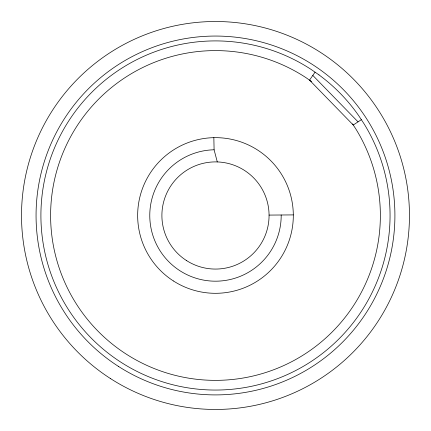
<?xml version="1.0" encoding="UTF-8"?>
<svg xmlns="http://www.w3.org/2000/svg" width="431" height="431" viewBox="0 0 431 431"><rect width="100%" height="100%" fill="white"/><g stroke="black" fill="none" stroke-linecap="round" stroke-linejoin="round"><path stroke-width="0.65" d="M315.061 72.171L309.528 80.134L353.248 125.012L361.35 119.689M269.068 215.085L293.312 214.907M311.645 81.599L305.832 77.564A164.874 164.874 0 0 0 53.961 182.394A164.874 164.874 0 0 0 244.329 377.815A164.874 164.874 0 0 0 355.72 128.772L352.542 123.934M312.809 75.414L358.048 121.854M213.846 137.667L214.099 149.789L217.283 161.927M281.19 214.994A65.706 65.706 0 0 1 216.27 281.184A65.706 65.706 0 0 1 149.783 216.567A65.706 65.706 0 0 1 214.099 149.789M318.978 74.892L311.144 69.45A174.577 174.577 0 0 0 44.458 180.449A174.577 174.577 0 0 0 246.026 387.361A174.577 174.577 0 0 0 363.969 123.675L358.732 115.702A174.577 174.577 0 0 0 318.978 74.892M110.675 378.698A193.972 193.972 0 0 0 409.24 224.643A193.972 193.972 0 0 0 126.536 43.105A193.972 193.972 0 0 0 110.675 378.698M118.536 366.458A179.425 179.425 0 0 0 394.71 223.953A179.425 179.425 0 0 0 133.211 56.03A179.425 179.425 0 0 0 118.536 366.458M173.429 280.969A77.833 77.833 0 0 0 293.225 219.158A77.833 77.833 0 0 0 179.792 146.314A77.833 77.833 0 0 0 173.429 280.969M186.531 260.572A53.584 53.584 0 0 0 269.009 218.011A53.584 53.584 0 0 0 190.911 167.864A53.584 53.584 0 0 0 186.531 260.572"/></g></svg>
